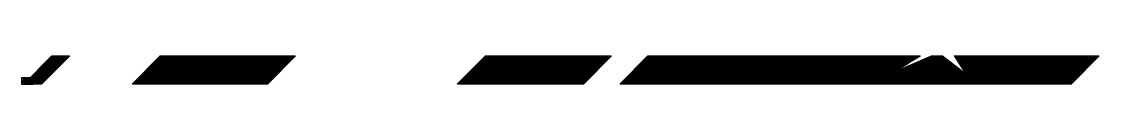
# Model space of a CAD drawing. Header units: millimetres. Extents: x 0 to 21438, y 0 to 560.
import ezdxf

# ---------------------------------------------------------------- set-up
doc = ezdxf.new("R2010")
doc.units = ezdxf.units.MM
doc.layers.add('штриховки', color=86, linetype='Continuous', lineweight=20)

msp = doc.modelspace()

# ---------------------------------------------------------------- hatches: boundary and pattern name
at = {"layer": 'штриховки', "true_color": 0x636466}
h = msp.add_hatch(dxfattribs=at)
h.set_pattern_fill('ANSI31', color=251)
h.set_pattern_definition([(45, (161035.821, 243088.5574), (-2.24506403, 2.24506403), [])])
h.paths.add_polyline_path([(5273, 560), (2759, 560), (2199, 0), (4713, 0)])
h.paths.add_polyline_path([(963, 560), (603, 560), (43, 0), (403, 0)])
h.paths.add_polyline_path([(5453, 560), (5273, 560), (4713, 0), (4893, 0)])
h.paths.add_polyline_path([(18545, 560), (18753, 233), (18326, 560), (18099, 560), (17352, 241), (17881, 560), (12457, 560), (11897, 0), (20878, 0), (21438, 560)])
h.paths.add_polyline_path([(11739, 560), (9224, 560), (8664, 0), (11179, 0)])

# ---------------------------------------------------------------- linework, layer by layer
at = {"lineweight": 30}
msp.add_lwpolyline([(0, 125), (0, 0), (229, 0), (229, 125), (0, 125)], dxfattribs=at)
for points in [[(160, 61), (137, 61), (137, 65), (148, 65), (148, 87), (136, 87), (136, 89), (148, 89), (148, 120), (118, 120), (118, 117), (116, 117), (116, 120), (93, 120), (93, 98), (95, 98), (95, 96), (93, 96), (93, 65), (96, 65), (96, 61), (60, 61), (60, 65), (62, 65), (62, 70), (66, 70), (66, 65), (89, 65), (89, 120), (66, 120), (66, 79), (62, 79), (62, 120), (47, 120), (47, 101), (44, 101), (44, 104), (32, 104), (32, 120), (5, 120), (5, 65), (45, 65), (45, 93), (47, 93), (47, 65), (49, 65), (49, 61), (45, 61), (45, 56), (43, 56), (43, 61), (5, 61), (5, 37), (43, 37), (43, 47), (45, 47), (45, 24), (48, 24), (48, 22), (43, 22), (43, 35), (5, 35), (5, 5), (59, 5), (59, 22), (58, 22), (58, 24), (59, 24), (59, 30), (61, 30), (61, 5), (88, 5), (88, 42), (61, 42), (61, 40), (60, 40), (60, 42), (58, 42), (58, 44), (154, 44), (154, 42), (146, 42), (146, 17), (144, 17), (144, 42), (90, 42), (90, 5), (144, 5), (144, 8), (146, 8), (146, 5), (184, 5), (184, 21), (186, 21), (186, 5), (224, 5), (224, 42), (186, 42), (186, 30), (184, 30), (184, 42), (167, 42), (167, 44), (224, 44), (224, 61), (203, 61), (203, 91), (208, 91), (208, 89), (205, 89), (205, 65), (224, 65), (224, 89), (218, 89), (218, 91), (224, 91), (224, 120), (187, 120), (187, 117), (185, 117), (185, 120), (149, 120), (149, 65), (185, 65), (185, 103), (187, 103), (187, 65), (194, 65), (194, 61), (160, 61)], [(107, 76), (105, 76), (105, 80), (104, 80), (104, 83), (106, 83), (106, 82), (116, 82), (116, 96), (106, 96), (106, 89), (104, 89), (104, 96), (103, 96), (103, 98), (116, 98), (116, 108), (118, 108), (118, 89), (127, 89), (127, 87), (118, 87), (118, 65), (128, 65), (128, 61), (105, 61), (105, 65), (105, 70), (107, 70), (107, 65), (116, 65), (116, 80), (107, 80), (107, 76)]]:
    msp.add_lwpolyline(points)

doc.saveas('drawing.dxf')
